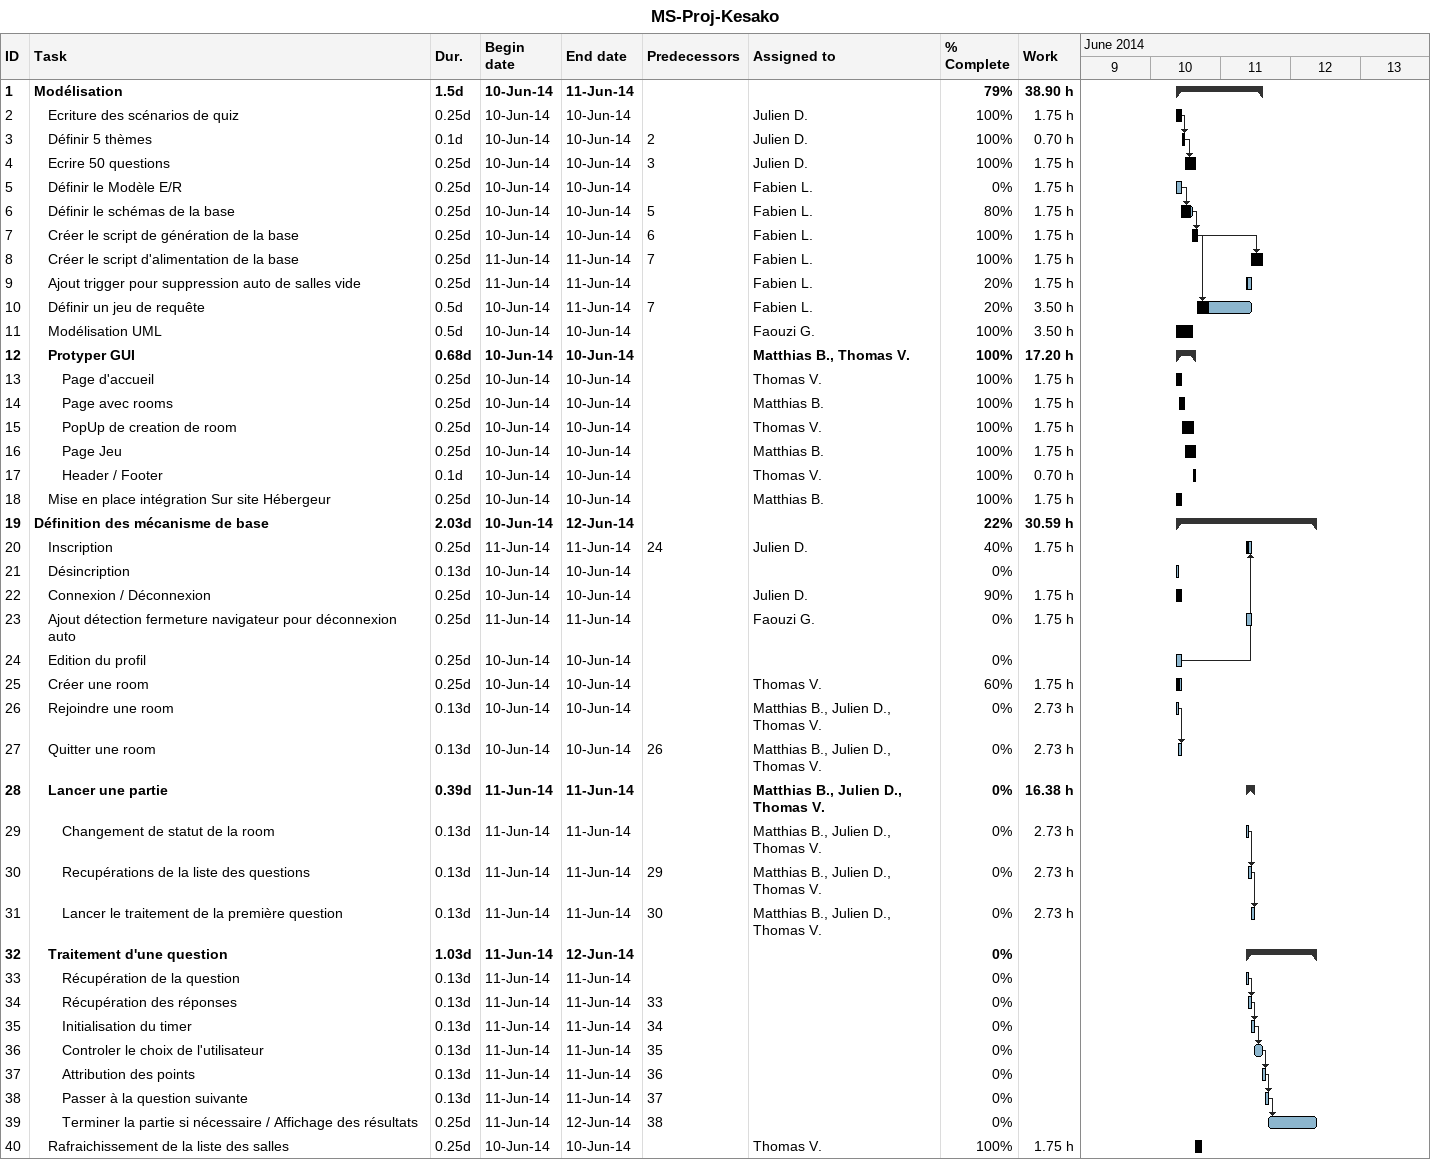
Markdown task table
MS-Proj-Kesako

| ID | Level | Task | Duration | Start | Finish | Predecessors | Resources | % complete | Work (h) |
|---|---|---|---|---|---|---|---|---|---|
| 1 | 1 | **Modélisation** | 1.5d | 2014-06-10 | 2014-06-11 |  |  | 79 | 38.90 |
| 2 | 2 | Ecriture des scénarios de quiz | 0.25d | 2014-06-10 | 2014-06-10 |  | Julien D. | 100 | 1.75 |
| 3 | 2 | Définir 5 thèmes | 0.1d | 2014-06-10 | 2014-06-10 | 2 | Julien D. | 100 | 0.70 |
| 4 | 2 | Ecrire 50 questions | 0.25d | 2014-06-10 | 2014-06-10 | 3 | Julien D. | 100 | 1.75 |
| 5 | 2 | Définir le Modèle E/R | 0.25d | 2014-06-10 | 2014-06-10 |  | Fabien L. | 0 | 1.75 |
| 6 | 2 | Définir le schémas de la base | 0.25d | 2014-06-10 | 2014-06-10 | 5 | Fabien L. | 80 | 1.75 |
| 7 | 2 | Créer le script de génération de la base | 0.25d | 2014-06-10 | 2014-06-10 | 6 | Fabien L. | 100 | 1.75 |
| 8 | 2 | Créer le script d'alimentation de la base | 0.25d | 2014-06-11 | 2014-06-11 | 7 | Fabien L. | 100 | 1.75 |
| 9 | 2 | Ajout trigger pour suppression auto de salles vide | 0.25d | 2014-06-11 | 2014-06-11 |  | Fabien L. | 20 | 1.75 |
| 10 | 2 | Définir un jeu de requête | 0.5d | 2014-06-10 | 2014-06-11 | 7 | Fabien L. | 20 | 3.50 |
| 11 | 2 | Modélisation UML | 0.5d | 2014-06-10 | 2014-06-10 |  | Faouzi G. | 100 | 3.50 |
| 12 | 2 | **Protyper GUI** | 0.68d | 2014-06-10 | 2014-06-10 |  | Matthias B., Thomas V. | 100 | 17.20 |
| 13 | 3 | Page d'accueil | 0.25d | 2014-06-10 | 2014-06-10 |  | Thomas V. | 100 | 1.75 |
| 14 | 3 | Page avec rooms | 0.25d | 2014-06-10 | 2014-06-10 |  | Matthias B. | 100 | 1.75 |
| 15 | 3 | PopUp de creation de room | 0.25d | 2014-06-10 | 2014-06-10 |  | Thomas V. | 100 | 1.75 |
| 16 | 3 | Page Jeu | 0.25d | 2014-06-10 | 2014-06-10 |  | Matthias B. | 100 | 1.75 |
| 17 | 3 | Header / Footer | 0.1d | 2014-06-10 | 2014-06-10 |  | Thomas V. | 100 | 0.70 |
| 18 | 2 | Mise en place intégration Sur site Hébergeur | 0.25d | 2014-06-10 | 2014-06-10 |  | Matthias B. | 100 | 1.75 |
| 19 | 1 | **Définition des mécanisme de base** | 2.03d | 2014-06-10 | 2014-06-12 |  |  | 22 | 30.59 |
| 20 | 2 | Inscription | 0.25d | 2014-06-11 | 2014-06-11 | 24 | Julien D. | 40 | 1.75 |
| 21 | 2 | Désincription | 0.13d | 2014-06-10 | 2014-06-10 |  |  | 0 |  |
| 22 | 2 | Connexion / Déconnexion | 0.25d | 2014-06-10 | 2014-06-10 |  | Julien D. | 90 | 1.75 |
| 23 | 2 | Ajout détection fermeture navigateur pour déconnexion auto | 0.25d | 2014-06-11 | 2014-06-11 |  | Faouzi G. | 0 | 1.75 |
| 24 | 2 | Edition du profil | 0.25d | 2014-06-10 | 2014-06-10 |  |  | 0 |  |
| 25 | 2 | Créer une room | 0.25d | 2014-06-10 | 2014-06-10 |  | Thomas V. | 60 | 1.75 |
| 26 | 2 | Rejoindre une room | 0.13d | 2014-06-10 | 2014-06-10 |  | Matthias B., Julien D., Thomas V. | 0 | 2.73 |
| 27 | 2 | Quitter une room | 0.13d | 2014-06-10 | 2014-06-10 | 26 | Matthias B., Julien D., Thomas V. | 0 | 2.73 |
| 28 | 2 | **Lancer une partie** | 0.39d | 2014-06-11 | 2014-06-11 |  | Matthias B., Julien D., Thomas V. | 0 | 16.38 |
| 29 | 3 | Changement de statut de la room | 0.13d | 2014-06-11 | 2014-06-11 |  | Matthias B., Julien D., Thomas V. | 0 | 2.73 |
| 30 | 3 | Recupérations de la liste des questions | 0.13d | 2014-06-11 | 2014-06-11 | 29 | Matthias B., Julien D., Thomas V. | 0 | 2.73 |
| 31 | 3 | Lancer le traitement de la première question | 0.13d | 2014-06-11 | 2014-06-11 | 30 | Matthias B., Julien D., Thomas V. | 0 | 2.73 |
| 32 | 2 | **Traitement d'une question** | 1.03d | 2014-06-11 | 2014-06-12 |  |  | 0 |  |
| 33 | 3 | Récupération de la question | 0.13d | 2014-06-11 | 2014-06-11 |  |  | 0 |  |
| 34 | 3 | Récupération des réponses | 0.13d | 2014-06-11 | 2014-06-11 | 33 |  | 0 |  |
| 35 | 3 | Initialisation du timer | 0.13d | 2014-06-11 | 2014-06-11 | 34 |  | 0 |  |
| 36 | 3 | Controler le choix de l'utilisateur | 0.13d | 2014-06-11 | 2014-06-11 | 35 |  | 0 |  |
| 37 | 3 | Attribution des points | 0.13d | 2014-06-11 | 2014-06-11 | 36 |  | 0 |  |
| 38 | 3 | Passer à la question suivante | 0.13d | 2014-06-11 | 2014-06-11 | 37 |  | 0 |  |
| 39 | 3 | Terminer la partie si nécessaire / Affichage des résultats | 0.25d | 2014-06-11 | 2014-06-12 | 38 |  | 0 |  |
| 40 | 2 | Rafraichissement de la liste des salles | 0.25d | 2014-06-10 | 2014-06-10 |  | Thomas V. | 100 | 1.75 |
